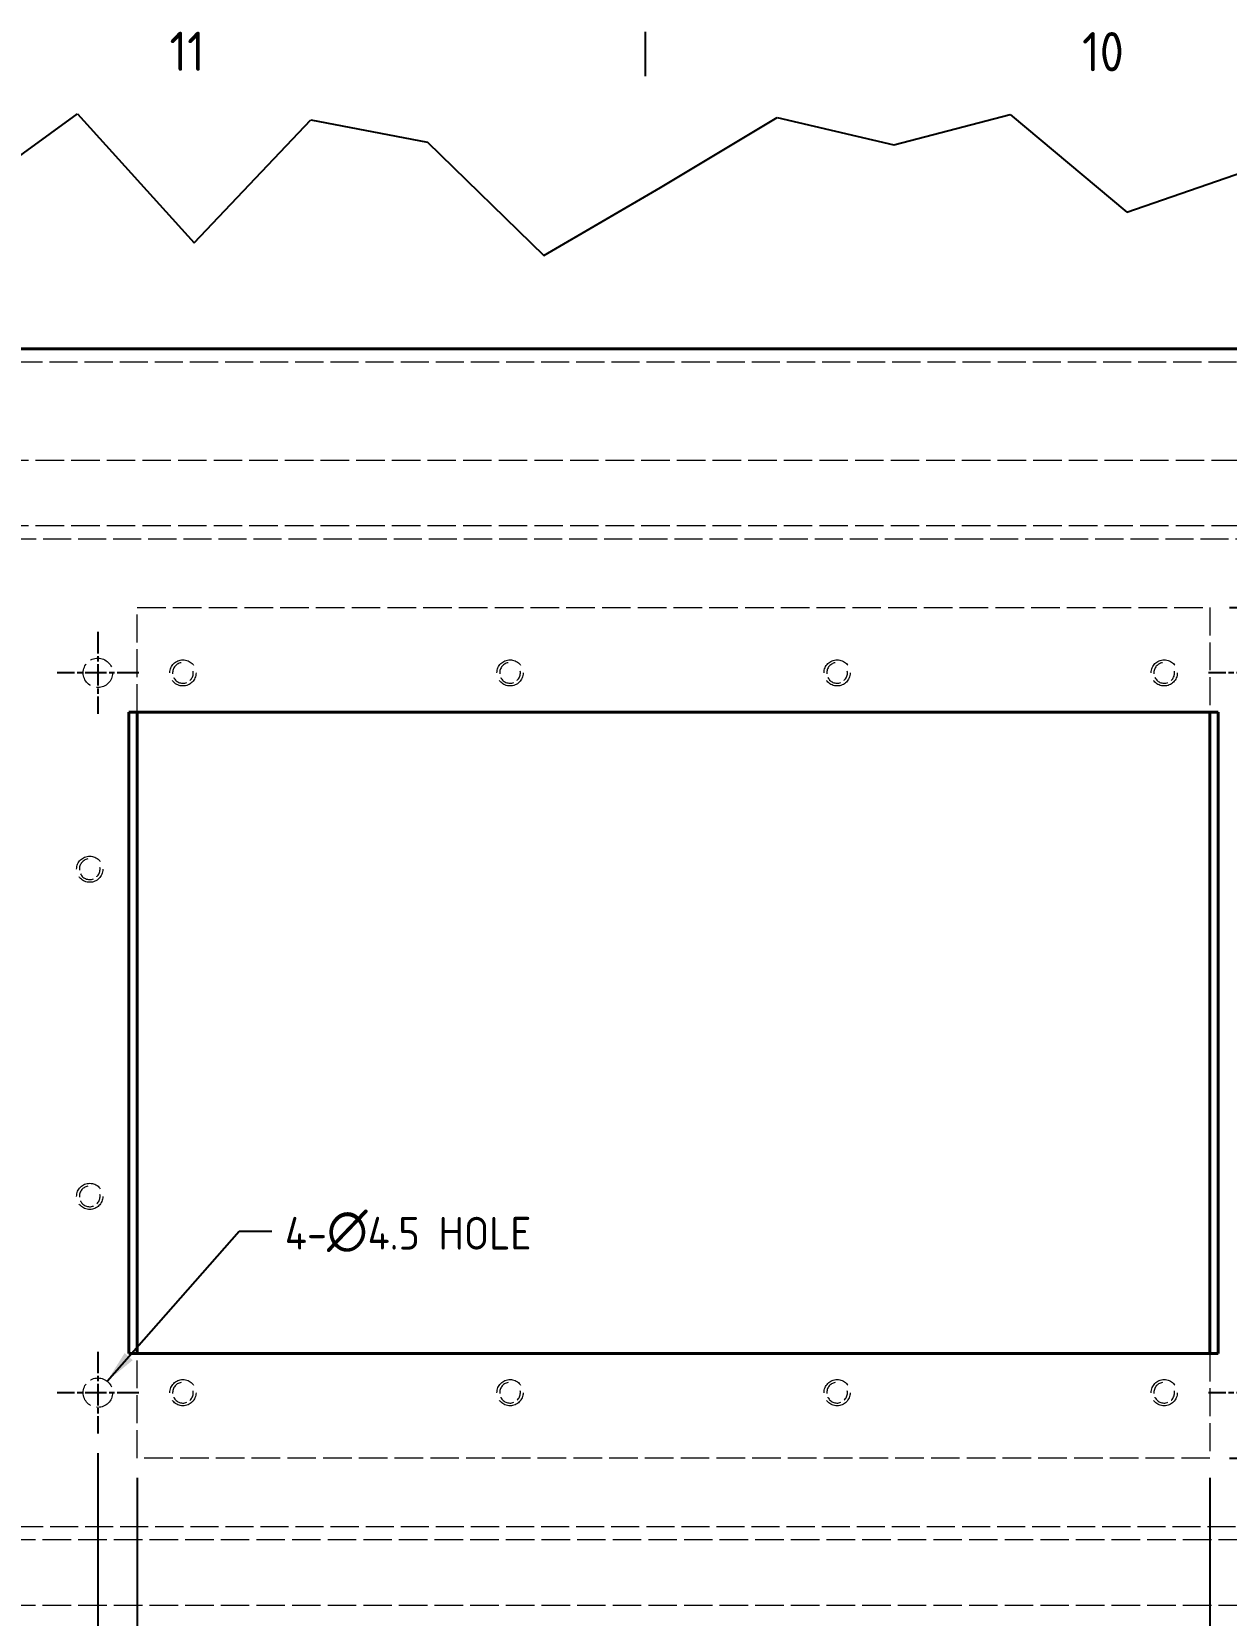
# Model space of a CAD drawing. Header units: millimetres. Extents: x 0 to 2523, y 0 to 1782.
# Drawn here: x 279.7 to 553.7, y 1369.2 to 1732.2 of the extents above; entities that cross this region are included whole.
import ezdxf

# ---------------------------------------------------------------- set-up
doc = ezdxf.new("R2010")
doc.units = ezdxf.units.MM
doc.header["$LTSCALE"] = 3
doc.linetypes.add('CHAIN', pattern=[0.3543, 0.2362, -0.0295, 0.0591, -0.0295])
doc.linetypes.add('DASHED', pattern=[0.2067, 0.1654, -0.0413])
doc.layers.get('0').update_dxf_attribs({"color": 3, "lineweight": 25})
for name, color, linetype, lineweight in [('가려진 것(ISO)', 2, 'DASHED', 18), ('가시적인 것(ISO)', 3, 'Continuous', 40), ('경계(ISO)', 7, 'Continuous', 25), ('기호(ISO)', 5, 'Continuous', 25), ('끊기 선(JIS)', 7, 'Continuous', 25), ('중심 표식(ISO)', 1, 'Continuous', 25), ('치수(ISO)', 2, 'Continuous', 25)]:
    doc.layers.add(name, color=color, linetype=linetype, lineweight=lineweight)
doc.styles.add('문자 텍스트_PSTEK_POSCO', font='isocp.shx')
doc.styles.add('치수 텍스트_PSTEK_POSCO', font='isocp.shx')
doc.dimstyles.new('치수_PSTEK_POSCO', dxfattribs={"dimscale": 3, "dimtxt": 2.5, "dimasz": 1.5, "dimexe": 1, "dimexo": 1.5, "dimgap": 1, "dimtad": 1, "dimrnd": 1e-08, "dimdsep": 46, "dimtxsty": '치수 텍스트_PSTEK_POSCO', "dimcen": 0.09, "dimdle": 10, "dimclrd": 7, "dimclre": 7, "dimclrt": 2, "dimadec": 1, "dimazin": 2, "dimtfac": 1, "dimtmove": 0, "dimatfit": 3, "dimfxl": 0, "dimtolj": 1, "dimlwd": -1, "dimlwe": -1, "dimarcsym": 0})
doc.dimstyles.new('치수_PSTEK_POSCO$7', dxfattribs={"dimscale": 3, "dimtxt": 2.5, "dimasz": 2.5, "dimexe": 1, "dimexo": 1.5, "dimgap": 1, "dimtad": 1, "dimrnd": 1e-08, "dimdsep": 46, "dimtxsty": '치수 텍스트_PSTEK_POSCO', "dimcen": 0.09, "dimdle": 10, "dimclrd": 7, "dimclre": 7, "dimclrt": 2, "dimadec": 1, "dimazin": 2, "dimtfac": 1, "dimtmove": 0, "dimatfit": 3, "dimfxl": 0, "dimtolj": 1, "dimlwd": -1, "dimlwe": -1, "dimarcsym": 0})

# ---------------------------------------------------------------- blocks, each defined once
blk = doc.blocks.new('경계 Default Border')
at = {"layer": '경계(ISO)'}
blk.add_line((140.17, 574), (140.17, 577.4), dxfattribs=at)
at = {"layer": '경계(ISO)', "color": 2, "char_height": 3, "attachment_point": 7, "style": '문자 텍스트_PSTEK_POSCO'}
for s, insert in [('11', (103.78, 574.4)), ('10', (173.53, 574.37))]:
    blk.add_mtext(s, dxfattribs=dict(at, insert=insert))
blk = doc.blocks.new('*D82')
at = {"layer": 'Defpoints', "color": 0}
for p in [(549.92, 1600.21), (549.92, 1405.21), (693.87, 1405.21)]:
    blk.add_point(p, dxfattribs=at)
at = {"layer": '치수(ISO)', "color": 7}
for p, q in [((554.42, 1600.21), (696.87, 1600.21)), ((693.87, 1595.71), (693.87, 1409.71)), ((554.42, 1405.21), (696.87, 1405.21))]:
    blk.add_line(p, q, dxfattribs=at)
for points in [[(693.12, 1595.71), (694.62, 1595.71), (693.87, 1600.21)], [(693.12, 1409.71), (694.62, 1409.71), (693.87, 1405.21)]]:
    blk.add_solid(points, dxfattribs=at)
at = {"layer": '치수(ISO)', "color": 2, "insert": (687.12, 1496.71), "char_height": 7.5, "attachment_point": 4, "rotation": 90, "style": '치수 텍스트_PSTEK_POSCO'}
blk.add_mtext('\\A1;130', dxfattribs=at)
blk = doc.blocks.new('*D83')
at = {"layer": 'Defpoints', "color": 0}
for p in [(294.92, 1410.84), (558.92, 1410.84), (558.92, 1306.02)]:
    blk.add_point(p, dxfattribs=at)
at = {"layer": '치수(ISO)', "color": 7}
for p, q in [((294.92, 1406.34), (294.92, 1303.02)), ((558.92, 1406.34), (558.92, 1303.02)), ((299.42, 1306.02), (554.42, 1306.02))]:
    blk.add_line(p, q, dxfattribs=at)
for points in [[(299.42, 1306.77), (299.42, 1305.27), (294.92, 1306.02)], [(554.42, 1306.77), (554.42, 1305.27), (558.92, 1306.02)]]:
    blk.add_solid(points, dxfattribs=at)
at = {"layer": '치수(ISO)', "color": 2, "insert": (420.73, 1312.77), "char_height": 7.5, "attachment_point": 4, "style": '치수 텍스트_PSTEK_POSCO'}
blk.add_mtext('\\A1;176', dxfattribs=at)
blk = doc.blocks.new('*D85')
at = {"layer": 'Defpoints', "color": 0}
for p in [(303.92, 1405.21), (549.92, 1405.21), (303.92, 1325.12)]:
    blk.add_point(p, dxfattribs=at)
at = {"layer": '치수(ISO)', "color": 7}
for p, q in [((303.92, 1400.71), (303.92, 1322.12)), ((549.92, 1400.71), (549.92, 1322.12)), ((545.42, 1325.12), (308.42, 1325.12))]:
    blk.add_line(p, q, dxfattribs=at)
for points in [[(308.42, 1325.87), (308.42, 1324.37), (303.92, 1325.12)], [(545.42, 1325.87), (545.42, 1324.37), (549.92, 1325.12)]]:
    blk.add_solid(points, dxfattribs=at)
at = {"layer": '치수(ISO)', "color": 2, "insert": (420.54, 1331.87), "char_height": 7.5, "attachment_point": 4, "style": '치수 텍스트_PSTEK_POSCO'}
blk.add_mtext('\\A1;164', dxfattribs=at)

msp = doc.modelspace()

# ---------------------------------------------------------------- linework, layer by layer
at = {"layer": '가려진 것(ISO)', "ltscale": 12.986021}
msp.add_line((620.4194, 1656.465), (161.4194, 1656.465), dxfattribs=at)
at = {"layer": '가려진 것(ISO)', "ltscale": 13.175637}
for p, q in [((198.9194, 1633.965), (582.9194, 1633.965)), ((198.9194, 1618.965), (582.9194, 1618.965)), ((582.9194, 1386.465), (198.9194, 1386.465)), ((582.9194, 1371.465), (198.9194, 1371.465))]:
    msp.add_line(p, q, dxfattribs=at)
at = {"layer": '가려진 것(ISO)', "ltscale": 12.969769}
for p, q in [((201.9194, 1615.965), (579.9194, 1615.965)), ((579.9194, 1389.465), (201.9194, 1389.465))]:
    msp.add_line(p, q, dxfattribs=at)
at = {"layer": '가려진 것(ISO)', "ltscale": 12.901145}
for p, q in [((303.9194, 1576.215), (303.9194, 1600.215)), ((549.9194, 1600.215), (549.9194, 1576.215)), ((303.9194, 1405.215), (303.9194, 1429.215)), ((549.9194, 1429.215), (549.9194, 1405.215))]:
    msp.add_line(p, q, dxfattribs=at)
at = {"layer": '가려진 것(ISO)', "ltscale": 13.223674}
for p, q in [((303.9194, 1600.215), (549.9194, 1600.215)), ((549.9194, 1405.215), (303.9194, 1405.215))]:
    msp.add_line(p, q, dxfattribs=at)
at = {"layer": '가려진 것(ISO)', "ltscale": 11.399102}
for centre in [(294.9194, 1585.215), (294.9194, 1420.215)]:
    msp.add_circle(centre, 3.375, dxfattribs=at)
at = {"layer": '가려진 것(ISO)', "ltscale": 15.198803}
for centre in [(314.4194, 1585.215), (389.4194, 1585.215), (464.4194, 1585.215), (539.4194, 1585.215), (293.0444, 1540.215), (293.0444, 1465.215), (314.4194, 1420.215), (389.4194, 1420.215), (464.4194, 1420.215), (539.4194, 1420.215)]:
    msp.add_circle(centre, 3, dxfattribs=at)
at = {"layer": '가려진 것(ISO)', "ltscale": 7.099656}
for centre in [(314.4194, 1585.215), (389.4194, 1585.215), (464.4194, 1585.215), (539.4194, 1585.215), (293.0444, 1540.215), (293.0444, 1465.215), (314.4194, 1420.215), (389.4194, 1420.215), (464.4194, 1420.215), (539.4194, 1420.215)]:
    msp.add_arc(centre, 2.373, 100, 10, dxfattribs=at)
at = {"layer": '가시적인 것(ISO)'}
for p, q in [((623.4194, 1659.465), (158.4194, 1659.465)), ((302.0444, 1429.215), (302.0444, 1576.215)), ((302.0444, 1576.215), (551.7944, 1576.215)), ((303.9194, 1429.215), (303.9194, 1576.215)), ((549.9194, 1576.215), (549.9194, 1429.215)), ((551.7944, 1576.215), (551.7944, 1429.215)), ((551.7944, 1429.215), (302.0444, 1429.215))]:
    msp.add_line(p, q, dxfattribs=at)
at = {"layer": '끊기 선(JIS)'}
for p, q in [((263.5407, 1694.0603), (290.2728, 1713.3623)), ((290.2728, 1713.3623), (317.0049, 1683.7634)), ((317.0049, 1683.7634), (343.737, 1711.9869)), ((343.737, 1711.9869), (370.4692, 1706.8979)), ((423.9334, 1696.5101), (450.6655, 1712.5436)), ((450.6655, 1712.5436), (477.3976, 1706.2406)), ((477.3976, 1706.2406), (504.1297, 1713.2422)), ((504.1297, 1713.2422), (530.8619, 1690.8208)), ((370.4692, 1706.8979), (397.2013, 1680.8612)), ((530.8619, 1690.8208), (557.594, 1700.1025)), ((397.2013, 1680.8612), (423.9334, 1696.5101))]:
    msp.add_line(p, q, dxfattribs=at)
at = {"layer": '중심 표식(ISO)', "linetype": 'CHAIN', "ltscale": 6.944946}
for p, q in [((294.9194, 1594.59), (294.9194, 1575.84)), ((304.2944, 1585.215), (285.5444, 1585.215)), ((568.2944, 1585.215), (549.5444, 1585.215)), ((294.9194, 1429.59), (294.9194, 1410.84)), ((304.2944, 1420.215), (285.5444, 1420.215)), ((568.2944, 1420.215), (549.5444, 1420.215))]:
    msp.add_line(p, q, dxfattribs=at)

# ---------------------------------------------------------------- block references
at = {"xscale": 3, "yscale": 3, "zscale": 3}
msp.add_blockref('경계 Default Border', (0, 0), dxfattribs=at)

# ---------------------------------------------------------------- texts
at = {"layer": '기호(ISO)', "color": 2, "insert": (337.7961, 1457.2194), "char_height": 7.5, "width": 66.597495, "attachment_point": 4, "line_spacing_factor": 0.4375, "style": '치수 텍스트_PSTEK_POSCO'}
msp.add_mtext('{4-\\fAIGDT|b0|i0;\\H9.0000;n\\fisocp|b0|i0;\\H7.5000;4.5 HOLE}', dxfattribs=at)

# ---------------------------------------------------------------- dimensions: what is measured, and where the dimension line sits
at = {"layer": '치수(ISO)', "color": 7}
for base, p1, p2, angle, picture, middle in [((693.8698, 1405.215), (549.9194, 1600.215), (549.9194, 1405.215), 90, '*D82', (693.8698, 1502.715)), ((558.9194, 1306.0197), (294.9194, 1410.84), (558.9194, 1410.84), 180, '*D83', (426.9194, 1306.0197)), ((303.9194, 1325.1173), (549.9194, 1405.215), (303.9194, 1405.215), 180, '*D85', (426.9194, 1325.1173))]:
    dim = msp.add_linear_dim(base=base, p1=p1, p2=p2, angle=angle, dimstyle='치수_PSTEK_POSCO', override={"dimdec": 2, "dimlfac": 0.666667, "dimtp": 0, "dimtm": 0, "dimtdec": 2, "dimtofl": 0, "dimatfit": 1}, dxfattribs=at)
    dim.commit()
    dim.dimension.update_dxf_attribs({"geometry": picture, "text_midpoint": middle, "dimtype": 160})

# ---------------------------------------------------------------- leaders
at = {"layer": '기호(ISO)', "color": 7, "annotation_type": 0, "has_hookline": 1, "hookline_direction": 0, "text_width": 62.5803}
msp.add_leader([(297.0198, 1422.8567), (327.2961, 1457.2194), (334.7961, 1457.2194)], dimstyle='치수_PSTEK_POSCO$7', override={"dimtad": 0}, dxfattribs=at)

doc.saveas('drawing.dxf')
